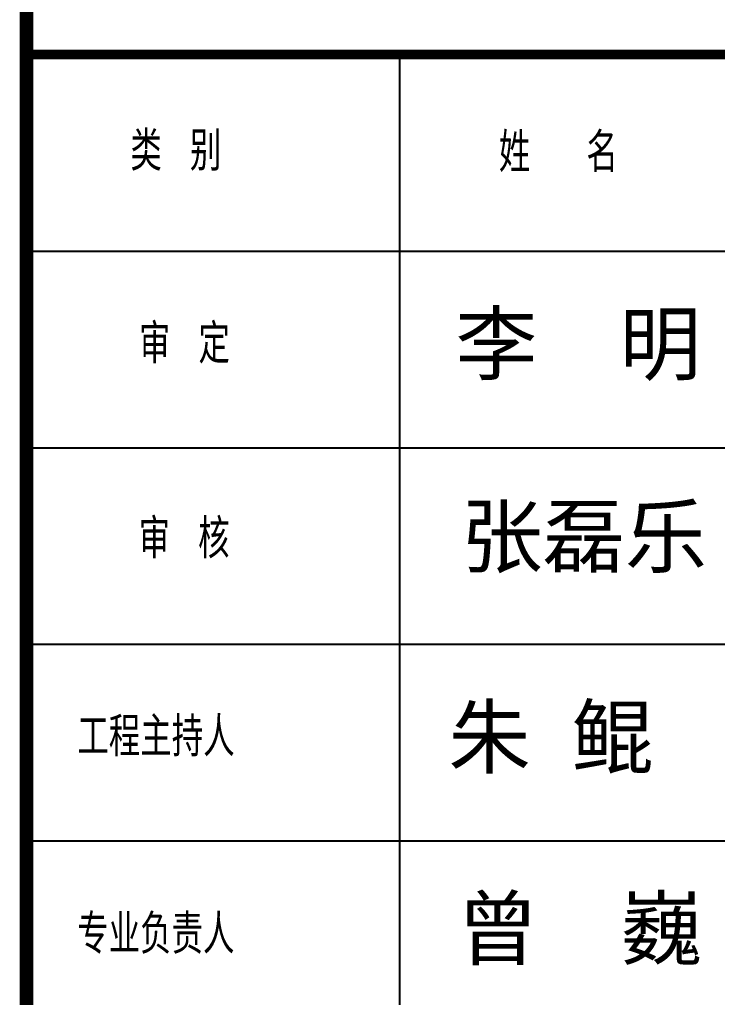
# Model space of a CAD drawing. Extents: x -427546 to -314919, y 698702 to 968782.
# Drawn here: x -346034 to -342129, y 791971 to 797443 of the extents above; entities that cross this region are included whole.
import ezdxf

# ---------------------------------------------------------------- set-up
doc = ezdxf.new("R2010")
doc.units = 0
doc.header["$LTSCALE"] = 1000
doc.header["$MEASUREMENT"] = 0
for name, color, linetype in [('PP-PM-TK', 7, 'CONTINUOUS'), ('PUB_TEXT', 7, 'CONTINUOUS'), ('PUB_TITLE', 4, 'CONTINUOUS'), ('签名', 255, 'CONTINUOUS')]:
    doc.layers.add(name, color=color, linetype=linetype)
doc.styles.add('-黑体', font='simhei.ttf', dxfattribs={"width": 0.8})
doc.styles.add('TQ', font='txt.shx', dxfattribs={"width": 0.8, "bigfont": 'hztxt.shx'})

msp = doc.modelspace()

# ---------------------------------------------------------------- linework, layer by layer
at = {"layer": 'PP-PM-TK', "color": 4, "const_width": 77}
msp.add_lwpolyline([(-345995.8, 831656.9), (-345995.8, 771656.9)], dxfattribs=at)
at = {"layer": 'PUB_TITLE', "color": 4}
for p, q in [((-343905.8, 789547.3), (-343905.8, 797247.3)), ((-345995.8, 796147.3), (-339945.8, 796147.3)), ((-345995.8, 795047.3), (-339945.8, 795047.3)), ((-345995.8, 793947.3), (-339945.8, 793947.3)), ((-345995.8, 792847.3), (-339945.8, 792847.3))]:
    msp.add_line(p, q, dxfattribs=at)
at = {"layer": 'PUB_TITLE', "color": 4, "const_width": 55}
msp.add_lwpolyline([(-345995.8, 797247.3), (-339945.8, 797247.3)], dxfattribs=at)

# ---------------------------------------------------------------- texts
at = {"layer": 'PUB_TEXT', "color": 2, "char_height": 220, "width": 1847.813, "attachment_point": 1, "style": 'TQ'}
for s, insert in [('类 别', (-345414.2, 796817.2)), ('姓  名', (-343352.5, 796809)), ('审 定', (-345366.2, 795738.8)), ('审 核', (-345368.2, 794648.5)), ('工程主持人', (-345710.8, 793539.8)), ('专业负责人', (-345711.9, 792435.5))]:
    msp.add_mtext(s, dxfattribs=dict(at, insert=insert))
at = {"layer": '签名', "linetype": 'CONTINUOUS', "style": '-黑体'}
for s, p in [('李  明', (-343595.7, 795460.4)), ('张磊乐', (-343565.4, 794382.4)), ('朱 鲲', (-343634.4, 793260.4)), ('曾  巍', (-343589.6, 792187.9))]:
    msp.add_text(s, height=336.6, dxfattribs=at).set_placement(p)

doc.saveas('drawing.dxf')
